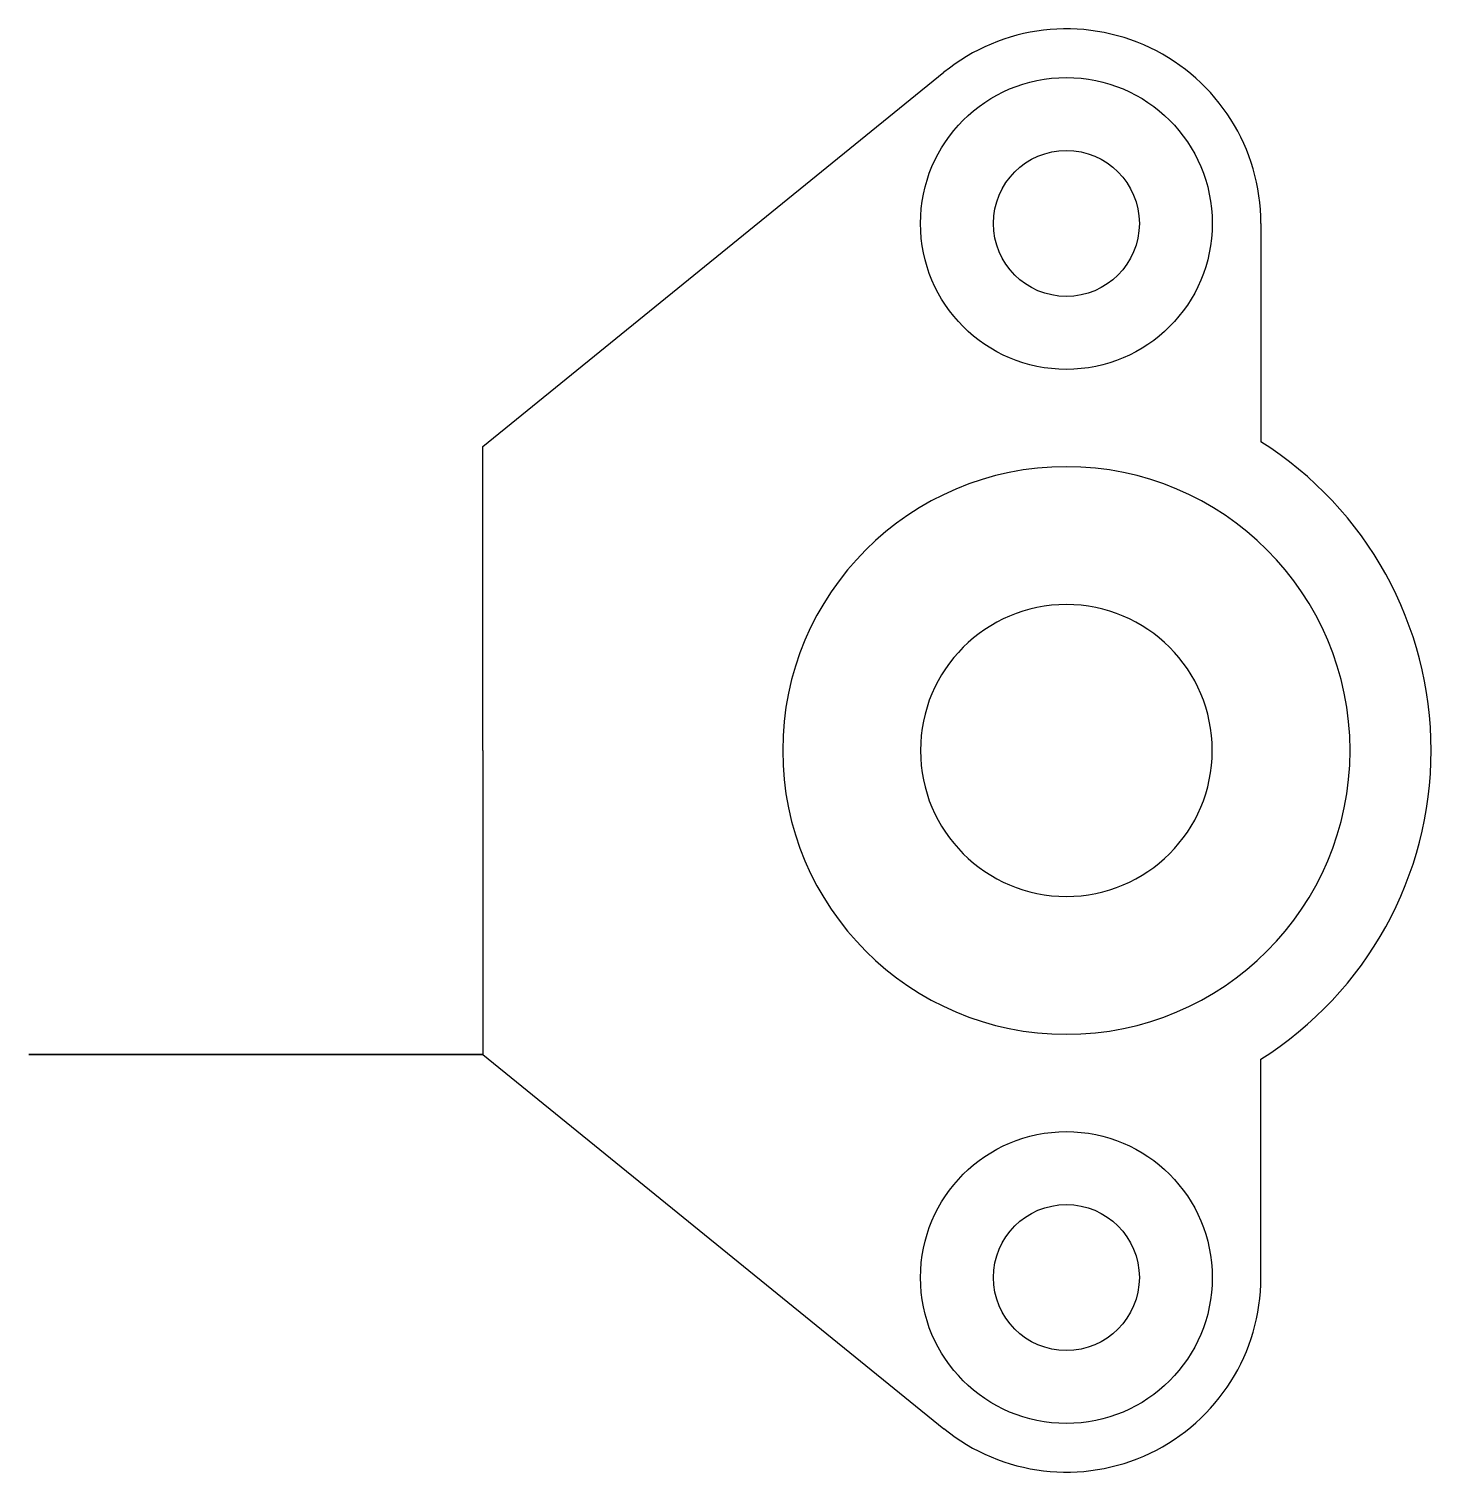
# Model space of a CAD drawing. Header units: inches. Extents: x -128 to 45, y -89 to 89.
import ezdxf

# ---------------------------------------------------------------- set-up
doc = ezdxf.new("R2010")
doc.units = ezdxf.units.IN
doc.header["$MEASUREMENT"] = 0
doc.layers.get('0').update_dxf_attribs({"true_color": 0xc2ced6})

msp = doc.modelspace()

# ---------------------------------------------------------------- linework, layer by layer
for p, q in [((-72.2, 37.3), (-15.32, 83.44)), ((23.8, 64.8), (23.8, 37.86)), ((-72.2, -0.2), (-72.2, 37.3)), ((-72.2, -0.2), (-72.2, -37.7)), ((-72.2, -37.7), (-15.32, -83.84)), ((23.8, -65.2), (23.8, -38.27))]:
    msp.add_line(p, q)
at = {"extrusion": (0, -1, 5.1131e-17), "elevation": 37.7}
msp.add_lwpolyline([(-72.2, 0), (-72.2, 19), (-128.2, 19), (-128.2, 0)], close=True, dxfattribs=at)
for centre, radius in [((-0.2, 64.8), 18), ((-0.2, 64.8), 9), ((-0.2, -65.2), 18), ((-0.2, -65.2), 9)]:
    msp.add_circle(centre, radius)
for centre, radius, start, end in [((-0.2, 64.8), 24, 0, 129.0473), ((-0.2, -0.2), 45, 0, 57.769), ((-0.2, -0.2), 35, 0, 180), ((-0.2, -0.2), 18, 0, 180), ((-0.2, -0.2), 35, 180, 0), ((-0.2, -0.2), 18, 180, 0), ((-0.2, -0.2), 45, 302.231, 0), ((-0.2, -65.2), 24, 230.9527, 0)]:
    msp.add_arc(centre, radius, start, end)

doc.saveas('drawing.dxf')
